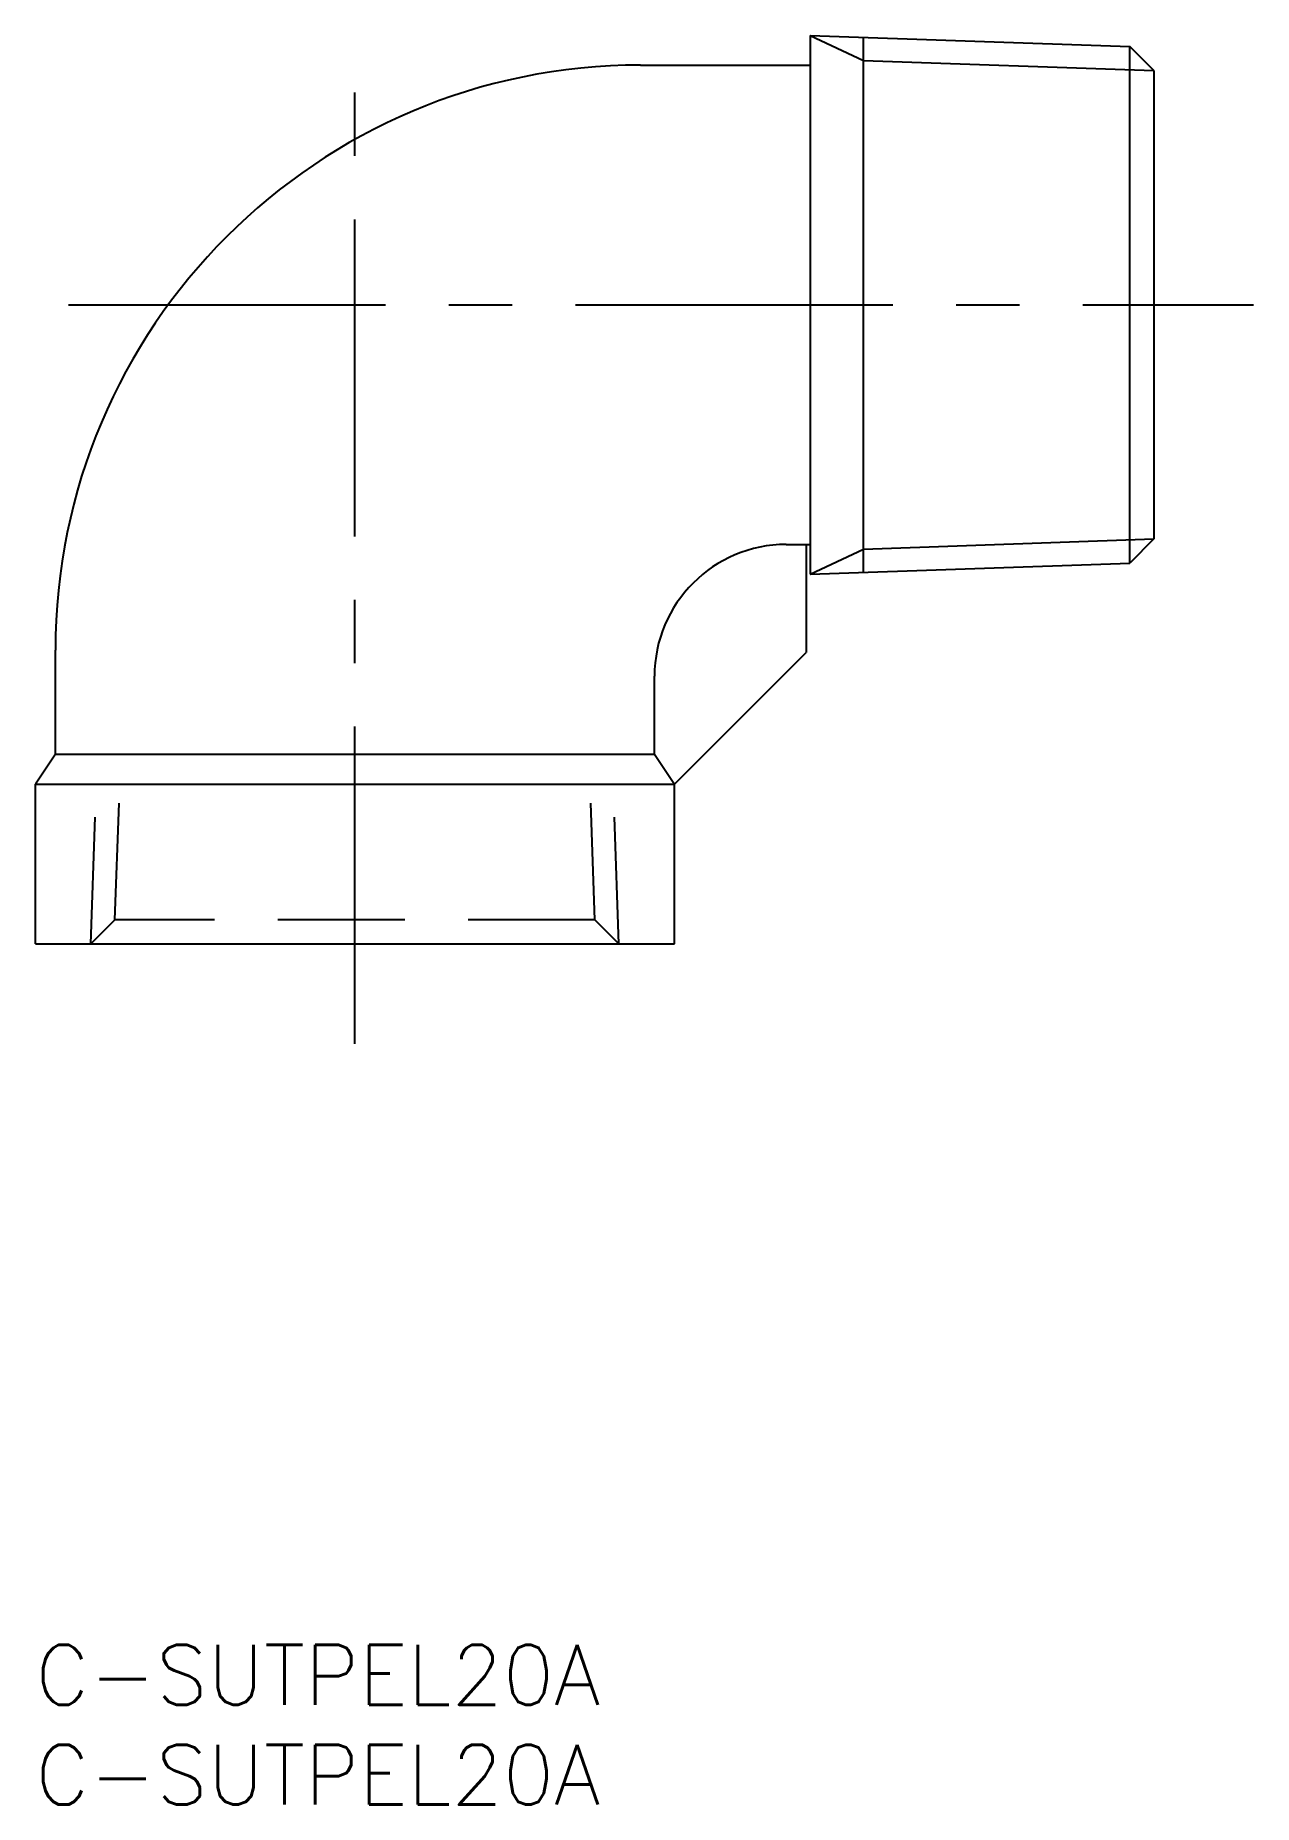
# Model space of a CAD drawing. Extents: x 0 to 61, y -8 to 80.6.
import ezdxf

# ---------------------------------------------------------------- set-up
doc = ezdxf.new("R2010")
doc.units = 0
doc.header["$LTSCALE"] = 0.5
doc.linetypes.add('CENTER', pattern=[50.8, 31.75, -6.35, 6.35, -6.35])
doc.linetypes.add('DASHED', pattern=[19.05, 12.7, -6.35])
doc.layers.get('0').update_dxf_attribs({"linetype": 'CONTINUOUS'})
doc.layers.add('CENTER', color=1, linetype='CENTER')
doc.styles.get("Standard").update_dxf_attribs({"font": 'txt.shx', "height": 3, "bigfont": 'bigfont.shx'})

# ---------------------------------------------------------------- blocks, each defined once
blk = doc.blocks.new('*U12')
at = {"color": 7, "linetype": 'CONTINUOUS'}
blk.add_text('C-SUTPEL20A', height=3, dxfattribs=at).set_placement((0, -3))
blk = doc.blocks.new('*U13')
at = {"color": 7, "linetype": 'CONTINUOUS'}
blk.add_text('C-SUTPEL20A', height=3, dxfattribs=at).set_placement((0, -8))

msp = doc.modelspace()

# ---------------------------------------------------------------- linework, layer by layer
at = {"color": 7, "linetype": 'CONTINUOUS'}
for p, q in [((38.79, 80.589), (54.796, 80.03)), ((38.79, 80.589), (38.79, 53.611)), ((41.47, 53.705), (41.47, 80.495)), ((54.796, 54.17), (54.796, 80.03)), ((56, 78.826), (54.796, 80.03)), ((30.3, 79.1), (38.79, 79.1)), ((56, 78.826), (56, 55.374)), ((37.6, 55.1), (38.79, 55.1)), ((38.59, 55.1), (38.59, 49.69)), ((56, 55.374), (54.796, 54.17)), ((38.79, 53.611), (54.796, 54.17)), ((1, 44.6), (1, 49.8)), ((32, 43.1), (38.59, 49.69)), ((31, 44.6), (31, 48.5)), ((1, 44.6), (0, 43.1)), ((1, 44.6), (31, 44.6)), ((31, 44.6), (32, 43.1)), ((0, 35.1), (0, 43.1)), ((0, 43.1), (32, 43.1)), ((32, 35.1), (32, 43.1)), ((0, 35.1), (32, 35.1))]:
    msp.add_line(p, q, dxfattribs=at)
at = {"color": 3, "linetype": 'CONTINUOUS'}
for p, q in [((38.79, 80.589), (41.47, 79.333)), ((41.47, 79.333), (56, 78.826)), ((41.47, 54.867), (56, 55.374)), ((38.79, 53.611), (41.47, 54.867))]:
    msp.add_line(p, q, dxfattribs=at)
at = {"color": 3, "linetype": 'DASHED'}
for p, q in [((2.78, 35.1), (3.026, 42.15)), ((3.984, 36.304), (4.188, 42.15)), ((28.016, 36.304), (27.812, 42.15)), ((29.221, 35.1), (28.974, 42.15)), ((3.984, 36.304), (2.78, 35.1)), ((28.016, 36.304), (3.984, 36.304)), ((28.016, 36.304), (29.221, 35.1))]:
    msp.add_line(p, q, dxfattribs=at)
at = {"color": 7, "linetype": 'CONTINUOUS'}
for centre, radius in [((30.3, 49.8), 29.3), ((37.6, 48.5), 6.6)]:
    msp.add_arc(centre, radius, 90, 180, dxfattribs=at)
at = {"layer": 'CENTER', "color": 1, "linetype": 'CENTER'}
for p, q in [((16, 30.1), (16, 80.374)), ((1.653, 67.1), (61, 67.1))]:
    msp.add_line(p, q, dxfattribs=at)

# ---------------------------------------------------------------- block references
at = {"color": 7, "linetype": 'CONTINUOUS'}
for name in ['*U12', '*U13']:
    msp.add_blockref(name, (0, 0), dxfattribs=at)

doc.saveas('drawing.dxf')
